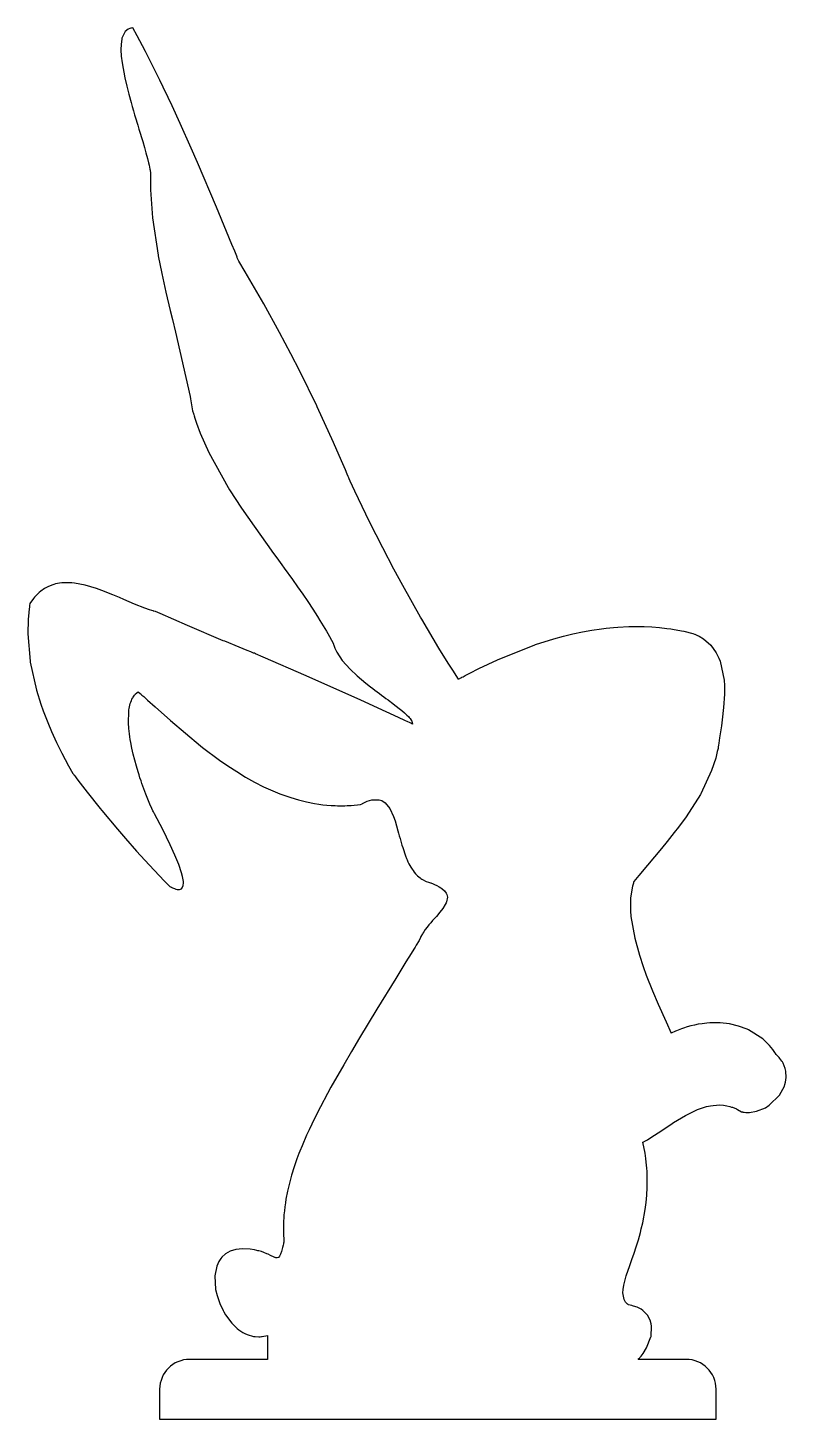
# Model space of a CAD drawing. Extents: x 1 to 128, y 1 to 234.
import ezdxf

# ---------------------------------------------------------------- set-up
doc = ezdxf.new("R2010")
doc.units = 0
doc.layers.add('LAYER1', color=7, linetype='CONTINUOUS')

msp = doc.modelspace()

# ---------------------------------------------------------------- linework, layer by layer
at = {"layer": 'LAYER1', "color": 178}
for p, q in [((41, 15), (41, 11)), ((41, 11), (28, 11)), ((111, 11), (103, 11)), ((23, 6), (23, 1)), ((116, 1), (116, 6)), ((23, 1), (116, 1))]:
    msp.add_line(p, q, dxfattribs=at)
for points in [[(18.51, 233.54, 0), (18.29, 233.51, 0), (18.25, 233.5, 0), (18.17, 233.48, 0), (18.01, 233.44, 0), (17.72, 233.31, 0), (17.24, 232.92, 0), (16.7, 231.83, 0), (16.66, 231.67, 0), (16.54, 230.83, 0), (16.51, 229.88, 0), (16.57, 228.82, 0), (16.71, 227.67, 0), (17.18, 225.16, 0), (17.49, 223.82, 0), (17.66, 223.14, 0), (17.84, 222.46, 0), (18.22, 221.07, 0), (18.42, 220.38, 0), (18.62, 219.68, 0), (18.82, 218.99, 0), (19.02, 218.31, 0), (19.23, 217.63, 0), (19.33, 217.29, 0), (19.53, 216.62, 0), (20.16, 214.54, 0), (20.45, 213.56, 0), (20.71, 212.64, 0), (20.95, 211.73, 0), (21.14, 210.97, 0), (21.23, 210.6, 0), (21.3, 210.25, 0), (21.36, 209.92, 0), (21.39, 209.76, 0), (21.46, 209.26, 0), (21.47, 209.1, 0), (21.48, 208.95, 0), (21.49, 208.88, 0), (21.46, 208.44, 0)], [(36.23, 194.52, 0), (35.98, 195.12, 0), (35.97, 195.16, 0), (35.94, 195.23, 0), (35.88, 195.37, 0), (35.77, 195.65, 0), (35.54, 196.21, 0), (35.09, 197.32, 0), (34.2, 199.48, 0), (32.5, 203.59, 0), (29.32, 211.04, 0), (28.27, 213.44, 0), (26.43, 217.56, 0), (25.07, 220.51, 0), (24.41, 221.92, 0), (23.61, 223.61, 0), (23.02, 224.82, 0), (21.59, 227.71, 0), (20.62, 229.61, 0), (20.14, 230.53, 0), (19.23, 232.23, 0), (18.51, 233.54, 0)], [(21.46, 208.44, 0), (21.47, 208.02, 0), (21.47, 208, 0), (21.47, 207.95, 0), (21.47, 207.85, 0), (21.47, 207.65, 0), (21.47, 207.25, 0), (21.49, 206.46, 0), (21.57, 204.89, 0), (21.83, 201.76, 0), (22.75, 195.55, 0), (22.77, 195.45, 0), (23.36, 192.47, 0), (24.04, 189.39, 0), (24.77, 186.31, 0), (25.14, 184.77, 0), (25.66, 182.67, 0), (28.08, 171.92, 0), (28.16, 171.53, 0), (28.51, 169.54, 0)], [(54.83, 157.78, 0), (54.66, 158.18, 0), (54.66, 158.21, 0), (54.64, 158.26, 0), (54.6, 158.35, 0), (54.52, 158.54, 0), (54.36, 158.92, 0), (54.04, 159.68, 0), (53.39, 161.2, 0), (52.07, 164.23, 0), (49.32, 170.22, 0), (49.26, 170.35, 0), (46.42, 176.15, 0), (44.92, 179.08, 0), (43.05, 182.6, 0), (40.39, 187.4, 0), (37.29, 192.75, 0), (36.23, 194.52, 0)], [(28.51, 169.54, 0), (28.64, 169.1, 0), (28.65, 169.07, 0), (28.66, 169.02, 0), (28.7, 168.92, 0), (28.76, 168.71, 0), (28.89, 168.29, 0), (29.17, 167.46, 0), (29.78, 165.82, 0), (31.2, 162.59, 0), (34.45, 156.74, 0), (34.7, 156.33, 0), (36.69, 153.27, 0), (37.73, 151.74, 0), (38.79, 150.23, 0), (40.95, 147.21, 0), (42.05, 145.7, 0), (42.59, 144.95, 0), (43.41, 143.81, 0), (43.81, 143.26, 0), (45.18, 141.35, 0), (46.05, 140.12, 0), (46.91, 138.88, 0), (47.76, 137.64, 0), (48.58, 136.38, 0), (49.39, 135.13, 0), (49.79, 134.5, 0), (50.88, 132.69, 0), (51.11, 132.29, 0), (51.99, 130.71, 0)], [(72.96, 124.68, 0), (72.75, 124.99, 0), (72.74, 125.01, 0), (72.72, 125.05, 0), (72.67, 125.12, 0), (72.57, 125.27, 0), (72.38, 125.57, 0), (71.99, 126.17, 0), (71.22, 127.38, 0), (69.68, 129.87, 0), (66.81, 134.69, 0), (66.62, 135.02, 0), (63.62, 140.36, 0), (62.16, 143.08, 0), (60.28, 146.65, 0), (58.1, 150.96, 0), (55.63, 156.09, 0), (54.83, 157.78, 0)], [(22.28, 135.99, 0), (22.04, 136.05, 0), (21.99, 136.07, 0), (21.9, 136.1, 0), (21.7, 136.15, 0), (21.31, 136.28, 0), (20.5, 136.56, 0), (18.8, 137.24, 0), (17.03, 137.99, 0), (16.26, 138.32, 0), (15.2, 138.77, 0), (13.35, 139.5, 0), (12.42, 139.83, 0), (11.49, 140.12, 0), (10.57, 140.38, 0), (9.66, 140.58, 0), (8.76, 140.72, 0), (8.32, 140.76, 0), (8.1, 140.78, 0), (7.66, 140.8, 0), (6.62, 140.76, 0), (6.28, 140.72, 0), (5.61, 140.59, 0), (5.29, 140.5, 0), (4.96, 140.4, 0), (4.33, 140.14, 0), (3.73, 139.81, 0), (3.14, 139.4, 0), (2.86, 139.16, 0), (2.72, 139.04, 0), (2.09, 138.38, 0), (1.93, 138.18, 0), (1.32, 137.32, 0)], [(1.32, 137.32, 0), (1.27, 137.01, 0), (1.27, 136.99, 0), (1.27, 136.95, 0), (1.25, 136.88, 0), (1.23, 136.73, 0), (1.19, 136.43, 0), (1.12, 135.84, 0), (1.02, 134.65, 0), (0.96, 132.27, 0), (1.36, 127.7, 0), (1.38, 127.51, 0), (2.42, 122.82, 0), (3.14, 120.51, 0), (3.54, 119.37, 0), (4.28, 117.44, 0), (4.93, 115.92, 0), (5.76, 114.11, 0), (6.64, 112.34, 0), (7.79, 110.18, 0), (8.51, 108.92, 0)], [(39.02, 128.92, 0), (38.83, 129, 0), (38.79, 129.01, 0), (38.71, 129.04, 0), (38.56, 129.1, 0), (38.24, 129.23, 0), (37.6, 129.48, 0), (36.3, 130.01, 0), (33.87, 131.01, 0), (33.63, 131.11, 0), (27.64, 133.65, 0), (23.09, 135.63, 0), (22.28, 135.99, 0)], [(72.96, 124.68, 0), (73.36, 124.9, 0), (73.38, 124.91, 0), (73.43, 124.94, 0), (73.52, 124.99, 0), (73.71, 125.09, 0), (74.09, 125.29, 0), (74.85, 125.69, 0), (76.37, 126.47, 0), (79.45, 127.93, 0), (85.72, 130.42, 0), (85.85, 130.47, 0), (88.89, 131.42, 0), (90.48, 131.85, 0), (92.07, 132.24, 0), (93.66, 132.58, 0), (95.26, 132.87, 0), (96.85, 133.1, 0), (97.65, 133.2, 0), (98.84, 133.32, 0), (99.58, 133.38, 0), (101.42, 133.48, 0), (102.7, 133.49, 0), (103.99, 133.47, 0), (105.26, 133.41, 0), (106.53, 133.31, 0), (107.8, 133.17, 0), (108.43, 133.08, 0), (108.75, 133.03, 0), (110.22, 132.77, 0), (110.6, 132.69, 0), (112.13, 132.33, 0)], [(51.99, 130.71, 0), (52.04, 130.52, 0), (52.05, 130.51, 0), (52.05, 130.49, 0), (52.07, 130.45, 0), (52.09, 130.36, 0), (52.15, 130.19, 0), (52.29, 129.85, 0), (52.62, 129.17, 0), (53.53, 127.82, 0), (54.86, 126.34, 0), (56.02, 125.24, 0), (56.74, 124.62, 0), (57.48, 124.02, 0), (58.23, 123.42, 0), (58.61, 123.13, 0), (58.98, 122.85, 0), (59.73, 122.29, 0), (60.1, 122.01, 0), (60.47, 121.74, 0), (60.83, 121.47, 0), (61.18, 121.21, 0), (61.53, 120.96, 0), (61.7, 120.83, 0), (62.03, 120.58, 0), (63.04, 119.8, 0), (63.49, 119.43, 0), (63.9, 119.08, 0), (64.32, 118.69, 0), (64.59, 118.42, 0), (64.73, 118.26, 0), (64.85, 118.11, 0), (64.96, 117.96, 0), (65.01, 117.89, 0), (65.15, 117.65, 0), (65.19, 117.57, 0), (65.22, 117.49, 0), (65.28, 117.18, 0)], [(112.13, 132.33, 0), (112.38, 132.23, 0), (112.4, 132.22, 0), (112.46, 132.2, 0), (112.56, 132.15, 0), (112.77, 132.05, 0), (113.17, 131.85, 0), (113.89, 131.4, 0), (115.11, 130.34, 0), (116.03, 129.09, 0), (116.49, 128.17, 0), (116.68, 127.69, 0), (117.34, 124.52, 0), (117.4, 123.61, 0), (117.41, 122.19, 0), (117.27, 119.95, 0), (117.03, 117.89, 0), (116.89, 116.86, 0), (116.6, 114.88, 0), (116.47, 113.96, 0)], [(65.28, 117.18, 0), (64.99, 117.32, 0), (64.96, 117.33, 0), (64.89, 117.36, 0), (64.76, 117.42, 0), (64.5, 117.54, 0), (63.98, 117.79, 0), (62.94, 118.27, 0), (60.85, 119.24, 0), (56.64, 121.16, 0), (56.62, 121.17, 0), (47.49, 125.23, 0), (40.3, 128.37, 0), (39.02, 128.92, 0)], [(22.11, 102.2, 0), (22.02, 102.39, 0), (22.01, 102.41, 0), (21.99, 102.45, 0), (21.95, 102.53, 0), (21.87, 102.7, 0), (21.71, 103.05, 0), (21.38, 103.8, 0), (20.7, 105.45, 0), (20.04, 107.26, 0), (19.89, 107.67, 0), (19.71, 108.21, 0), (19.56, 108.69, 0), (19.4, 109.17, 0), (19.11, 110.16, 0), (18.83, 111.15, 0), (18.58, 112.14, 0), (18.47, 112.64, 0), (18.36, 113.13, 0), (18.16, 114.11, 0), (18.08, 114.59, 0), (18, 115.07, 0), (17.94, 115.54, 0), (17.88, 116.01, 0), (17.84, 116.46, 0), (17.82, 116.69, 0), (17.79, 117.13, 0), (17.86, 119.53, 0), (17.9, 119.76, 0), (18.02, 120.32, 0), (18.09, 120.59, 0), (18.17, 120.85, 0), (18.27, 121.09, 0), (18.37, 121.33, 0), (18.49, 121.55, 0), (18.55, 121.66, 0), (18.79, 122, 0), (18.88, 122.11, 0), (18.98, 122.22, 0), (19.42, 122.59, 0)], [(19.42, 122.59, 0), (19.75, 122.29, 0), (19.77, 122.28, 0), (19.8, 122.24, 0), (19.88, 122.17, 0), (20.04, 122.03, 0), (20.35, 121.76, 0), (20.97, 121.19, 0), (22.23, 120.06, 0), (24.81, 117.77, 0), (29.83, 113.56, 0), (30.18, 113.28, 0), (32.99, 111.17, 0), (34.42, 110.18, 0), (35.88, 109.23, 0), (37.36, 108.33, 0), (38.86, 107.49, 0), (40.38, 106.71, 0), (41.16, 106.35, 0), (41.54, 106.17, 0), (42.33, 105.84, 0), (43.07, 105.54, 0), (44.9, 104.88, 0), (46.22, 104.49, 0), (46.88, 104.32, 0), (47.55, 104.16, 0), (48.9, 103.9, 0), (49.58, 103.79, 0), (50.27, 103.7, 0), (50.96, 103.63, 0), (51.65, 103.57, 0), (52.35, 103.54, 0), (52.7, 103.53, 0), (53.93, 103.53, 0), (54.37, 103.54, 0), (54.81, 103.56, 0), (55.03, 103.58, 0), (56.59, 103.73, 0)], [(116.47, 113.96, 0), (116.43, 113.66, 0), (116.42, 113.64, 0), (116.42, 113.61, 0), (116.41, 113.54, 0), (116.38, 113.4, 0), (116.33, 113.12, 0), (116.21, 112.58, 0), (115.94, 111.5, 0), (115.26, 109.4, 0), (113.44, 105.51, 0), (113.39, 105.43, 0), (111.02, 101.7, 0), (109.7, 99.92, 0), (109.02, 99.04, 0), (107.84, 97.57, 0), (106.87, 96.39, 0), (105.69, 94.99, 0), (104.53, 93.6, 0), (103.11, 91.89, 0), (102.28, 90.86, 0)], [(8.51, 108.92, 0), (8.65, 108.73, 0), (8.66, 108.72, 0), (8.68, 108.7, 0), (8.71, 108.65, 0), (8.78, 108.56, 0), (8.91, 108.38, 0), (9.18, 108.02, 0), (9.74, 107.28, 0), (10.89, 105.78, 0), (13.06, 103.05, 0), (13.34, 102.71, 0), (15.95, 99.6, 0), (17.3, 98.04, 0), (19.15, 95.95, 0), (21.24, 93.66, 0), (23.82, 90.93, 0), (24.68, 90.05, 0)], [(56.59, 103.73, 0), (56.85, 103.87, 0), (56.88, 103.89, 0), (56.93, 103.92, 0), (57.04, 103.98, 0), (57.26, 104.09, 0), (57.67, 104.27, 0), (58.44, 104.51, 0), (59.71, 104.53, 0), (60.11, 104.39, 0), (60.69, 104.02, 0), (61.47, 103.04, 0), (62.08, 101.74, 0), (62.34, 100.99, 0), (62.59, 100.19, 0), (62.82, 99.35, 0), (62.94, 98.92, 0), (63.06, 98.49, 0), (63.18, 98.05, 0), (63.3, 97.61, 0), (63.42, 97.17, 0), (63.49, 96.95, 0), (63.62, 96.52, 0), (64.1, 95.13, 0), (64.27, 94.69, 0), (64.37, 94.47, 0), (64.51, 94.15, 0), (64.67, 93.83, 0), (65, 93.24, 0), (65.18, 92.95, 0), (65.36, 92.68, 0), (65.56, 92.42, 0), (65.77, 92.17, 0), (65.99, 91.94, 0), (66.11, 91.83, 0), (66.52, 91.47, 0), (66.68, 91.36, 0), (66.85, 91.25, 0), (66.93, 91.2, 0), (67.55, 90.88, 0)], [(24.68, 90.05, 0), (24.87, 89.95, 0), (24.89, 89.94, 0), (24.93, 89.92, 0), (25.01, 89.88, 0), (25.17, 89.8, 0), (25.46, 89.68, 0), (25.72, 89.6, 0), (25.95, 89.55, 0), (26.34, 89.54, 0), (26.63, 89.66, 0), (26.76, 89.78, 0), (26.94, 90.21, 0), (26.97, 90.63, 0), (26.96, 90.87, 0), (26.93, 91.13, 0), (26.82, 91.7, 0), (26.66, 92.33, 0), (26.18, 93.73, 0), (25.56, 95.26, 0), (24.76, 97.02, 0), (23.51, 99.54, 0), (22.11, 102.2, 0)], [(67.55, 90.88, 0), (67.93, 90.76, 0), (68.26, 90.64, 0), (68.32, 90.62, 0), (68.42, 90.58, 0), (68.61, 90.51, 0), (68.92, 90.38, 0), (69.34, 90.19, 0), (69.7, 89.99, 0), (70.02, 89.79, 0), (70.17, 89.7, 0), (70.6, 89.33, 0), (70.91, 88.91, 0), (71.01, 88.7, 0), (71.11, 88.23, 0), (70.96, 87.45, 0), (70.9, 87.3, 0), (70.75, 87, 0), (70.34, 86.37, 0), (69.83, 85.72, 0), (69.25, 85.04, 0), (68.94, 84.69, 0), (68.63, 84.33, 0), (68.31, 83.97, 0), (68, 83.6, 0), (67.69, 83.22, 0), (67.4, 82.83, 0), (67.13, 82.44, 0), (66.99, 82.23, 0), (66.93, 82.13, 0), (66.65, 81.65, 0), (66.59, 81.52, 0), (66.35, 81, 0)], [(102.28, 90.86, 0), (102.23, 90.69, 0), (102.22, 90.67, 0), (102.21, 90.63, 0), (102.18, 90.56, 0), (102.14, 90.4, 0), (102.05, 90.09, 0), (101.9, 89.45, 0), (101.71, 88.09, 0), (101.69, 85.95, 0), (101.76, 85, 0), (102.4, 81.37, 0), (103.18, 78.56, 0), (103.8, 76.67, 0), (104.34, 75.2, 0), (105.36, 72.59, 0), (106.3, 70.36, 0), (107.64, 67.39, 0), (108.52, 65.51, 0)], [(66.35, 81, 0), (65.89, 80.25, 0), (65.88, 80.22, 0), (65.85, 80.18, 0), (65.8, 80.09, 0), (65.69, 79.91, 0), (65.47, 79.55, 0), (65.03, 78.83, 0), (64.17, 77.42, 0), (62.49, 74.68, 0), (59.32, 69.5, 0), (56.41, 64.71, 0), (55.05, 62.43, 0), (53.77, 60.24, 0), (51.63, 56.48, 0), (49.33, 52.17, 0), (48.41, 50.3, 0), (47.98, 49.38, 0), (47.56, 48.48, 0), (46.8, 46.7, 0), (46.44, 45.82, 0), (46.28, 45.39, 0), (45.95, 44.53, 0), (45.48, 43.17, 0), (45.05, 41.79, 0), (44.68, 40.44, 0), (44.52, 39.78, 0), (44.37, 39.11, 0), (44.11, 37.79, 0), (44.01, 37.14, 0), (43.91, 36.48, 0), (43.84, 35.83, 0), (43.78, 35.18, 0), (43.73, 34.52, 0), (43.71, 34.2, 0), (43.68, 33.07, 0), (43.68, 32.67, 0), (43.69, 32.27, 0), (43.77, 30.66, 0)], [(126.06, 61.93, 0), (125.93, 62.13, 0), (125.92, 62.15, 0), (125.89, 62.2, 0), (125.83, 62.28, 0), (125.71, 62.46, 0), (125.47, 62.8, 0), (124.95, 63.43, 0), (123.82, 64.55, 0), (121.42, 66.08, 0), (121.2, 66.18, 0), (119.76, 66.71, 0), (118.26, 67.05, 0), (116.71, 67.23, 0), (115.93, 67.25, 0), (115.54, 67.25, 0), (114.95, 67.22, 0), (114.44, 67.19, 0), (113.67, 67.1, 0), (113.04, 67, 0), (112.41, 66.87, 0), (111.78, 66.72, 0), (111.17, 66.55, 0), (110.56, 66.35, 0), (110.25, 66.25, 0), (109.41, 65.91, 0), (109.23, 65.84, 0), (108.52, 65.51, 0)], [(120.25, 52.37, 0), (120.44, 52.34, 0), (120.48, 52.33, 0), (120.55, 52.32, 0), (120.7, 52.3, 0), (121, 52.27, 0), (121.59, 52.27, 0), (122.75, 52.46, 0), (124.25, 53.06, 0), (124.9, 53.47, 0), (126.6, 55.13, 0), (127.19, 56.13, 0), (127.42, 56.66, 0), (127.51, 56.93, 0), (127.62, 57.34, 0), (127.72, 58.08, 0), (127.67, 59.15, 0), (127.57, 59.6, 0), (127.41, 60.04, 0), (127.21, 60.48, 0), (127.09, 60.7, 0), (127.02, 60.81, 0), (126.66, 61.3, 0), (126.55, 61.43, 0), (126.06, 61.93, 0)], [(103.79, 47.29, 0), (103.95, 47.38, 0), (103.97, 47.39, 0), (104.01, 47.41, 0), (104.08, 47.45, 0), (104.23, 47.54, 0), (104.52, 47.71, 0), (105.12, 48.08, 0), (106.34, 48.88, 0), (108.42, 50.26, 0), (108.89, 50.57, 0), (110.21, 51.38, 0), (110.87, 51.76, 0), (111.54, 52.11, 0), (112.22, 52.44, 0), (112.89, 52.73, 0), (113.57, 52.99, 0), (113.92, 53.1, 0), (114.43, 53.24, 0), (115.07, 53.38, 0), (115.54, 53.45, 0), (116.1, 53.5, 0), (116.66, 53.51, 0), (117.22, 53.47, 0), (117.78, 53.39, 0), (118.33, 53.25, 0), (118.61, 53.17, 0), (118.75, 53.12, 0), (119.4, 52.85, 0), (119.57, 52.76, 0), (120.25, 52.37, 0)], [(101.36, 20.1, 0), (101.23, 20.2, 0), (101.22, 20.21, 0), (101.19, 20.23, 0), (101.14, 20.28, 0), (101.05, 20.37, 0), (100.88, 20.57, 0), (100.62, 21.02, 0), (100.43, 22.09, 0), (100.46, 22.66, 0), (100.58, 23.4, 0), (101, 24.94, 0), (101.6, 26.71, 0), (101.94, 27.69, 0), (102.3, 28.73, 0), (102.66, 29.83, 0), (103.02, 30.99, 0), (103.36, 32.2, 0), (103.51, 32.79, 0), (103.75, 33.81, 0), (104.16, 36.05, 0), (104.32, 37.22, 0), (104.38, 37.83, 0), (104.43, 38.44, 0), (104.5, 39.7, 0), (104.51, 40.34, 0), (104.51, 41, 0), (104.47, 42.34, 0), (104.42, 43.02, 0), (104.39, 43.37, 0), (104.26, 44.58, 0), (104.2, 45.03, 0), (104.13, 45.47, 0), (103.79, 47.29, 0)], [(43.77, 30.66, 0), (43.73, 30.53, 0), (43.73, 30.52, 0), (43.72, 30.49, 0), (43.71, 30.43, 0), (43.68, 30.32, 0), (43.63, 30.1, 0), (43.53, 29.71, 0), (43.34, 29.05, 0), (43.18, 28.57, 0), (43.02, 28.24, 0), (42.91, 28.09, 0), (42.85, 28.04, 0), (42.66, 27.96, 0), (42.64, 27.95, 0), (42.43, 27.97, 0), (42.3, 28.01, 0), (42.23, 28.04, 0), (42.12, 28.08, 0), (41.5, 28.38, 0), (41.12, 28.56, 0), (40.9, 28.66, 0), (40.43, 28.85, 0), (40, 29, 0)], [(40, 29, 0), (39.56, 29.12, 0), (39.51, 29.13, 0), (39.41, 29.16, 0), (39.22, 29.2, 0), (38.85, 29.28, 0), (38.14, 29.4, 0), (36.86, 29.48, 0), (35.75, 29.37, 0), (34.8, 29.08, 0), (34.01, 28.64, 0), (33.37, 28.06, 0), (33.21, 27.86, 0), (32.88, 27.36, 0), (32.53, 26.56, 0), (32.22, 24.97, 0), (32.36, 22.7, 0), (32.6, 21.67, 0), (32.76, 21.15, 0), (32.94, 20.64, 0), (33.14, 20.14, 0), (33.37, 19.64, 0), (33.62, 19.16, 0), (33.75, 18.92, 0), (34.03, 18.45, 0), (35.05, 17.07, 0), (35.64, 16.48, 0), (35.98, 16.17, 0), (36.26, 15.95, 0), (36.92, 15.51, 0), (37.26, 15.32, 0), (37.61, 15.16, 0), (37.97, 15.02, 0), (38.33, 14.91, 0), (38.7, 14.83, 0), (38.89, 14.8, 0), (38.98, 14.79, 0), (39.55, 14.76, 0), (39.78, 14.77, 0), (40.02, 14.79, 0), (40.14, 14.8, 0), (41, 15, 0)], [(103, 11, 0), (103.11, 11.12, 0), (103.12, 11.13, 0), (103.15, 11.16, 0), (103.2, 11.22, 0), (103.29, 11.32, 0), (103.48, 11.54, 0), (103.82, 11.99, 0), (104.4, 12.9, 0), (105.12, 14.75, 0), (105.13, 14.83, 0), (105.24, 16.52, 0), (105.17, 16.94, 0), (104.98, 17.57, 0), (104.68, 18.17, 0), (104.58, 18.33, 0), (103.77, 19.16, 0), (103.47, 19.37, 0), (103.15, 19.55, 0), (102.79, 19.71, 0), (102.61, 19.79, 0), (102.04, 19.96, 0), (101.91, 19.99, 0), (101.36, 20.1, 0)]]:
    msp.add_polyline3d(points, dxfattribs=at)
for centre, start, end in [((28, 6), 90, 180), ((111, 6), 360, 90)]:
    msp.add_arc(centre, 5, start, end, dxfattribs=at)

doc.saveas('drawing.dxf')
